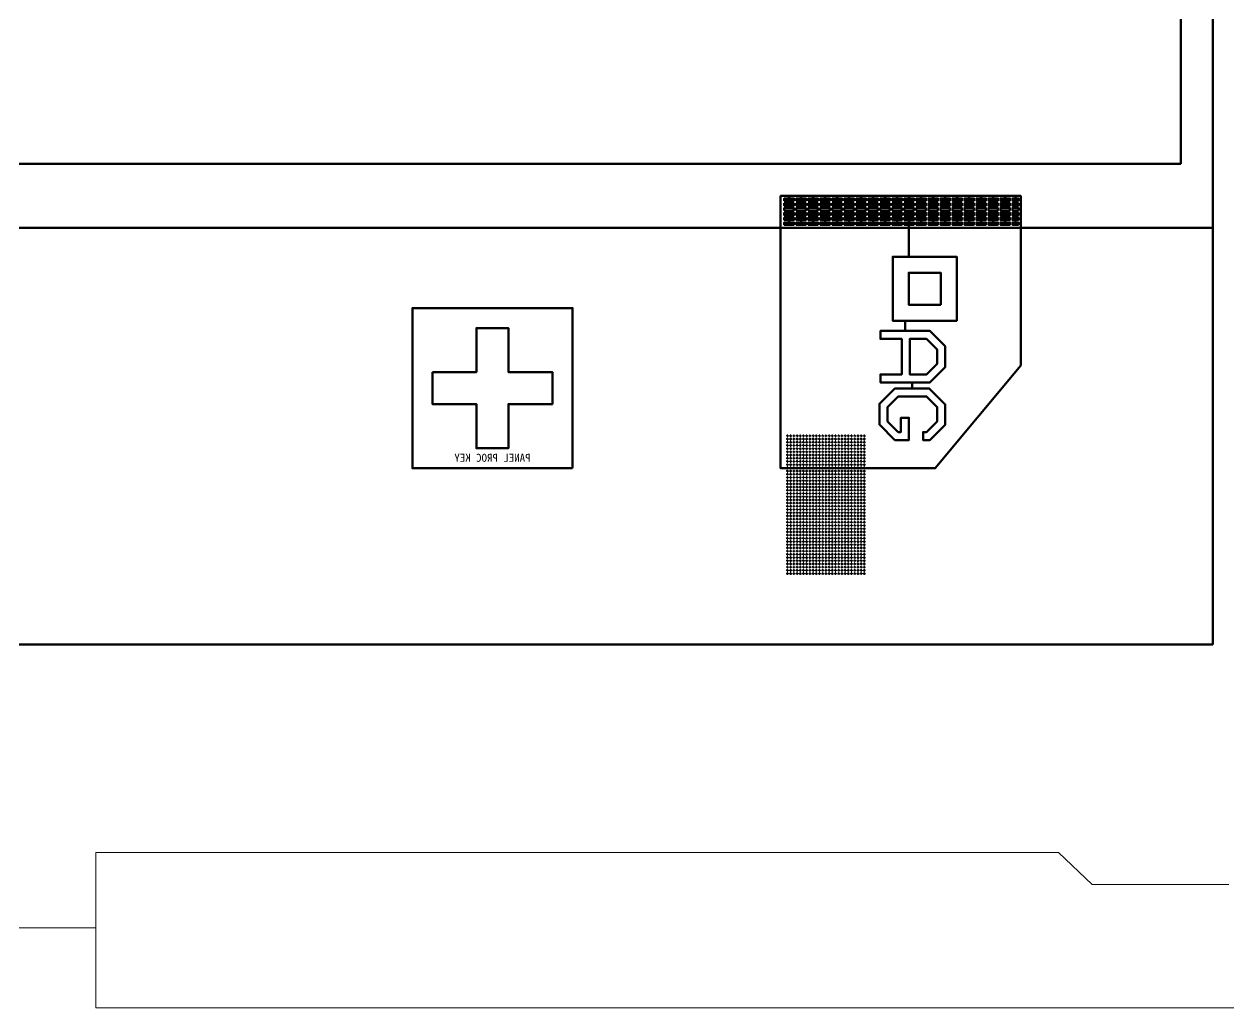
# Model space of a CAD drawing. Header units: inches. Extents: x 384 to 1427, y -468 to -47.
# Drawn here: x 505.66 to 513.19, y -354.88 to -348.73 of the extents above; entities that cross this region are included whole.
import ezdxf
from ezdxf.enums import TextEntityAlignment as Align

# ---------------------------------------------------------------- set-up
doc = ezdxf.new("R2010")
doc.units = ezdxf.units.IN
doc.header["$LTSCALE"] = 1.21
doc.header["$MEASUREMENT"] = 0
doc.layers.get('0').update_dxf_attribs({"linetype": 'CONTINUOUS'})
for name, color, linetype, lineweight in [('2ITO.drawing', 4, 'CONTINUOUS', 100), ('FPC', 40, 'CONTINUOUS', 20), ('GATE.drawing', 3, 'CONTINUOUS', 100), ('PVX.drawing', 8, 'CONTINUOUS', 100), ('TFT_line.drawing', 3, 'CONTINUOUS', 100)]:
    doc.layers.add(name, color=color, linetype=linetype, lineweight=lineweight)
doc.layers.add('标 注', color=3, linetype='CONTINUOUS')
doc.styles.get("Standard").update_dxf_attribs({"font": 'txt', "width": 0.8})

# ---------------------------------------------------------------- blocks, each defined once
blk = doc.blocks.new('mark_process')
at = {"layer": 'GATE.drawing', "color": 3, "linetype": 'Continuous', "lineweight": 100}
blk.add_lwpolyline([(0.875, 0.6), (0.6, 0.6), (0.6, 0.875), (0.4, 0.875), (0.4, 0.6), (0.125, 0.6), (0.125, 0.4), (0.4, 0.4), (0.4, 0.125), (0.6, 0.125), (0.6, 0.4), (0.875, 0.4)], close=True, dxfattribs=at)
at = {"layer": 'TFT_line.drawing', "color": 3, "linetype": 'Continuous', "lineweight": 100}
blk.add_lwpolyline([(0, 0), (1, 0), (1, 1), (0, 1)], close=True, dxfattribs=at)
blk.add_text('PANEL PROC KEY', height=0.05, dxfattribs=at).set_placement((0.5, 0.06497), align=Align.MIDDLE_CENTER)
blk = doc.blocks.new('pvx_hole_4x4')
at = {"layer": 'PVX.drawing', "color": 8, "linetype": 'Continuous', "lineweight": 100}
blk.add_lwpolyline([(0.0038, 0), (0.004, 0.0002), (0.004, 0.0038), (0.0038, 0.004), (0.0002, 0.004), (0, 0.0038), (0, 0.0002), (0.0002, 0)], close=True, dxfattribs=at)
blk = doc.blocks.new('ag_pad')
at = {"layer": '2ITO.drawing', "color": 4, "linetype": 'Continuous', "lineweight": 100}
blk.add_lwpolyline([(0, 0.64102), (0, 1.7), (1.5, 1.7), (1.5, 0), (0.53419, 0)], close=True, dxfattribs=at)
at = {"layer": 'GATE.drawing', "color": 3, "linetype": 'Continuous', "lineweight": 100}
for points in [[(0, 0.64102), (0.53419, 0), (1.5, 0), (1.5, 1.7), (1.44739, 1.7), (1.44739, 1.685), (1.47739, 1.685), (1.47739, 1.67), (1.44739, 1.67), (1.44739, 1.655), (1.47739, 1.655), (1.47739, 1.64), (1.44739, 1.64), (1.44739, 1.625), (1.47739, 1.625), (1.47739, 1.61), (1.44739, 1.61), (1.44739, 1.595), (1.47739, 1.595), (1.47739, 1.58), (1.44739, 1.58), (1.44739, 1.565), (1.47739, 1.565), (1.47739, 1.55), (1.44739, 1.55), (1.44739, 1.535), (1.47739, 1.535), (1.47739, 1.52), (1.41739, 1.52), (1.41739, 1.535), (1.44739, 1.535), (1.44739, 1.55), (1.41739, 1.55), (1.41739, 1.565), (1.44739, 1.565), (1.44739, 1.58), (1.41739, 1.58), (1.41739, 1.595), (1.44739, 1.595), (1.44739, 1.61), (1.41739, 1.61), (1.41739, 1.625), (1.44739, 1.625), (1.44739, 1.64), (1.41739, 1.64), (1.41739, 1.655), (1.44739, 1.655), (1.44739, 1.67), (1.41739, 1.67), (1.41739, 1.685), (1.44739, 1.685), (1.44739, 1.7), (1.37239, 1.7), (1.37239, 1.685), (1.40239, 1.685), (1.40239, 1.67), (1.37239, 1.67), (1.37239, 1.655), (1.40239, 1.655), (1.40239, 1.64), (1.37239, 1.64), (1.37239, 1.625), (1.40239, 1.625), (1.40239, 1.61), (1.37239, 1.61), (1.37239, 1.595), (1.40239, 1.595), (1.40239, 1.58), (1.37239, 1.58), (1.37239, 1.565), (1.40239, 1.565), (1.40239, 1.55), (1.37239, 1.55), (1.37239, 1.535), (1.40239, 1.535), (1.40239, 1.52), (1.34239, 1.52), (1.34239, 1.535), (1.37239, 1.535), (1.37239, 1.55), (1.34239, 1.55), (1.34239, 1.565), (1.37239, 1.565), (1.37239, 1.58), (1.34239, 1.58), (1.34239, 1.595), (1.37239, 1.595), (1.37239, 1.61), (1.34239, 1.61), (1.34239, 1.625), (1.37239, 1.625), (1.37239, 1.64), (1.34239, 1.64), (1.34239, 1.655), (1.37239, 1.655), (1.37239, 1.67), (1.34239, 1.67), (1.34239, 1.685), (1.37239, 1.685), (1.37239, 1.7), (1.29739, 1.7), (1.29739, 1.685), (1.32739, 1.685), (1.32739, 1.67), (1.29739, 1.67), (1.29739, 1.655), (1.32739, 1.655), (1.32739, 1.64), (1.29739, 1.64), (1.29739, 1.625), (1.32739, 1.625), (1.32739, 1.61), (1.29739, 1.61), (1.29739, 1.595), (1.32739, 1.595), (1.32739, 1.58), (1.29739, 1.58), (1.29739, 1.565), (1.32739, 1.565), (1.32739, 1.55), (1.29739, 1.55), (1.29739, 1.535), (1.32739, 1.535), (1.32739, 1.52), (1.26739, 1.52), (1.26739, 1.535), (1.29739, 1.535), (1.29739, 1.55), (1.26739, 1.55), (1.26739, 1.565), (1.29739, 1.565), (1.29739, 1.58), (1.26739, 1.58), (1.26739, 1.595), (1.29739, 1.595), (1.29739, 1.61), (1.26739, 1.61), (1.26739, 1.625), (1.29739, 1.625), (1.29739, 1.64), (1.26739, 1.64), (1.26739, 1.655), (1.29739, 1.655), (1.29739, 1.67), (1.26739, 1.67), (1.26739, 1.685), (1.29739, 1.685), (1.29739, 1.7), (1.22239, 1.7), (1.22239, 1.685), (1.25239, 1.685), (1.25239, 1.67), (1.22239, 1.67), (1.22239, 1.655), (1.25239, 1.655), (1.25239, 1.64), (1.22239, 1.64), (1.22239, 1.625), (1.25239, 1.625), (1.25239, 1.61), (1.22239, 1.61), (1.22239, 1.595), (1.25239, 1.595), (1.25239, 1.58), (1.22239, 1.58), (1.22239, 1.565), (1.25239, 1.565), (1.25239, 1.55), (1.22239, 1.55), (1.22239, 1.535), (1.25239, 1.535), (1.25239, 1.52), (1.19239, 1.52), (1.19239, 1.535), (1.22239, 1.535), (1.22239, 1.55), (1.19239, 1.55), (1.19239, 1.565), (1.22239, 1.565), (1.22239, 1.58), (1.19239, 1.58), (1.19239, 1.595), (1.22239, 1.595), (1.22239, 1.61), (1.19239, 1.61), (1.19239, 1.625), (1.22239, 1.625), (1.22239, 1.64), (1.19239, 1.64), (1.19239, 1.655), (1.22239, 1.655), (1.22239, 1.67), (1.19239, 1.67), (1.19239, 1.685), (1.22239, 1.685), (1.22239, 1.7), (1.14739, 1.7), (1.14739, 1.685), (1.17739, 1.685), (1.17739, 1.67), (1.14739, 1.67), (1.14739, 1.655), (1.17739, 1.655), (1.17739, 1.64), (1.14739, 1.64), (1.14739, 1.625), (1.17739, 1.625), (1.17739, 1.61), (1.14739, 1.61), (1.14739, 1.595), (1.17739, 1.595), (1.17739, 1.58), (1.14739, 1.58), (1.14739, 1.565), (1.17739, 1.565), (1.17739, 1.55), (1.14739, 1.55), (1.14739, 1.535), (1.17739, 1.535), (1.17739, 1.52), (1.11739, 1.52), (1.11739, 1.535), (1.14739, 1.535), (1.14739, 1.55), (1.11739, 1.55), (1.11739, 1.565), (1.14739, 1.565), (1.14739, 1.58), (1.11739, 1.58), (1.11739, 1.595), (1.14739, 1.595), (1.14739, 1.61), (1.11739, 1.61), (1.11739, 1.625), (1.14739, 1.625), (1.14739, 1.64), (1.11739, 1.64), (1.11739, 1.655), (1.14739, 1.655), (1.14739, 1.67), (1.11739, 1.67), (1.11739, 1.685), (1.14739, 1.685), (1.14739, 1.7), (1.07239, 1.7), (1.07239, 1.685), (1.10239, 1.685), (1.10239, 1.67), (1.07239, 1.67), (1.07239, 1.655), (1.10239, 1.655), (1.10239, 1.64), (1.07239, 1.64), (1.07239, 1.625), (1.10239, 1.625), (1.10239, 1.61), (1.07239, 1.61), (1.07239, 1.595), (1.10239, 1.595), (1.10239, 1.58), (1.07239, 1.58), (1.07239, 1.565), (1.10239, 1.565), (1.10239, 1.55), (1.07239, 1.55), (1.07239, 1.535), (1.10239, 1.535), (1.10239, 1.52), (1.04239, 1.52), (1.04239, 1.535), (1.07239, 1.535), (1.07239, 1.55), (1.04239, 1.55), (1.04239, 1.565), (1.07239, 1.565), (1.07239, 1.58), (1.04239, 1.58), (1.04239, 1.595), (1.07239, 1.595), (1.07239, 1.61), (1.04239, 1.61), (1.04239, 1.625), (1.07239, 1.625), (1.07239, 1.64), (1.04239, 1.64), (1.04239, 1.655), (1.07239, 1.655), (1.07239, 1.67), (1.04239, 1.67), (1.04239, 1.685), (1.07239, 1.685), (1.07239, 1.7), (0.99739, 1.7), (0.99739, 1.685), (1.02739, 1.685), (1.02739, 1.67), (0.99739, 1.67), (0.99739, 1.655), (1.02739, 1.655), (1.02739, 1.64), (0.99739, 1.64), (0.99739, 1.625), (1.02739, 1.625), (1.02739, 1.61), (0.99739, 1.61), (0.99739, 1.595), (1.02739, 1.595), (1.02739, 1.58), (0.99739, 1.58), (0.99739, 1.565), (1.02739, 1.565), (1.02739, 1.55), (0.99739, 1.55), (0.99739, 1.535), (1.02739, 1.535), (1.02739, 1.52), (0.96739, 1.52), (0.96739, 1.535), (0.99739, 1.535), (0.99739, 1.55), (0.96739, 1.55), (0.96739, 1.565), (0.99739, 1.565), (0.99739, 1.58), (0.96739, 1.58), (0.96739, 1.595), (0.99739, 1.595), (0.99739, 1.61), (0.96739, 1.61), (0.96739, 1.625), (0.99739, 1.625), (0.99739, 1.64), (0.96739, 1.64), (0.96739, 1.655), (0.99739, 1.655), (0.99739, 1.67), (0.96739, 1.67), (0.96739, 1.685), (0.99739, 1.685), (0.99739, 1.7), (0.92239, 1.7), (0.92239, 1.685), (0.95239, 1.685), (0.95239, 1.67), (0.92239, 1.67), (0.92239, 1.655), (0.95239, 1.655), (0.95239, 1.64), (0.92239, 1.64), (0.92239, 1.625), (0.95239, 1.625), (0.95239, 1.61), (0.92239, 1.61), (0.92239, 1.595), (0.95239, 1.595), (0.95239, 1.58), (0.92239, 1.58), (0.92239, 1.565), (0.95239, 1.565), (0.95239, 1.55), (0.92239, 1.55), (0.92239, 1.535), (0.95239, 1.535), (0.95239, 1.52), (0.89239, 1.52), (0.89239, 1.535), (0.92239, 1.535), (0.92239, 1.55), (0.89239, 1.55), (0.89239, 1.565), (0.92239, 1.565), (0.92239, 1.58), (0.89239, 1.58), (0.89239, 1.595), (0.92239, 1.595), (0.92239, 1.61), (0.89239, 1.61), (0.89239, 1.625), (0.92239, 1.625), (0.92239, 1.64), (0.89239, 1.64), (0.89239, 1.655), (0.92239, 1.655), (0.92239, 1.67), (0.89239, 1.67), (0.89239, 1.685), (0.92239, 1.685), (0.92239, 1.7), (0.84739, 1.7), (0.84739, 1.685), (0.87739, 1.685), (0.87739, 1.67), (0.84739, 1.67), (0.84739, 1.655), (0.87739, 1.655), (0.87739, 1.64), (0.84739, 1.64), (0.84739, 1.625), (0.87739, 1.625), (0.87739, 1.61), (0.84739, 1.61), (0.84739, 1.595), (0.87739, 1.595), (0.87739, 1.58), (0.84739, 1.58), (0.84739, 1.565), (0.87739, 1.565), (0.87739, 1.55), (0.84739, 1.55), (0.84739, 1.535), (0.87739, 1.535), (0.87739, 1.52), (0.81739, 1.52), (0.81739, 1.535), (0.84739, 1.535), (0.84739, 1.55), (0.81739, 1.55), (0.81739, 1.565), (0.84739, 1.565), (0.84739, 1.58), (0.81739, 1.58), (0.81739, 1.595), (0.84739, 1.595), (0.84739, 1.61), (0.81739, 1.61), (0.81739, 1.625), (0.84739, 1.625), (0.84739, 1.64), (0.81739, 1.64), (0.81739, 1.655), (0.84739, 1.655), (0.84739, 1.67), (0.81739, 1.67), (0.81739, 1.685), (0.84739, 1.685), (0.84739, 1.7), (0.77239, 1.7), (0.77239, 1.685), (0.80239, 1.685), (0.80239, 1.67), (0.77239, 1.67), (0.77239, 1.655), (0.80239, 1.655), (0.80239, 1.64), (0.77239, 1.64), (0.77239, 1.625), (0.80239, 1.625), (0.80239, 1.61), (0.77239, 1.61), (0.77239, 1.595), (0.80239, 1.595), (0.80239, 1.58), (0.77239, 1.58), (0.77239, 1.565), (0.80239, 1.565), (0.80239, 1.55), (0.77239, 1.55), (0.77239, 1.535), (0.80239, 1.535), (0.80239, 1.52), (0.74239, 1.52), (0.74239, 1.535), (0.77239, 1.535), (0.77239, 1.55), (0.74239, 1.55), (0.74239, 1.565), (0.77239, 1.565), (0.77239, 1.58), (0.74239, 1.58), (0.74239, 1.595), (0.77239, 1.595), (0.77239, 1.61), (0.74239, 1.61), (0.74239, 1.625), (0.77239, 1.625), (0.77239, 1.64), (0.74239, 1.64), (0.74239, 1.655), (0.77239, 1.655), (0.77239, 1.67), (0.74239, 1.67), (0.74239, 1.685), (0.77239, 1.685), (0.77239, 1.7), (0.69739, 1.7), (0.69739, 1.685), (0.72739, 1.685), (0.72739, 1.67), (0.69739, 1.67), (0.69739, 1.655), (0.72739, 1.655), (0.72739, 1.64), (0.69739, 1.64), (0.69739, 1.625), (0.72739, 1.625), (0.72739, 1.61), (0.69739, 1.61), (0.69739, 1.595), (0.72739, 1.595), (0.72739, 1.58), (0.69739, 1.58), (0.69739, 1.565), (0.72739, 1.565), (0.72739, 1.55), (0.69739, 1.55), (0.69739, 1.535), (0.72739, 1.535), (0.72739, 1.52), (0.7, 1.52), (0.7, 1.32051), (0.8, 1.32051), (0.8, 0.92051), (0.7221, 0.92051), (0.7221, 0.85773), (0.8769, 0.85773), (0.8769, 0.80773), (0.74356, 0.80773), (0.74356, 0.58551), (0.8769, 0.58551), (0.8769, 0.53551), (0.67892, 0.53551), (0.67892, 0.49818), (0.78649, 0.49818), (0.88245, 0.40222), (0.88245, 0.27191), (0.78648, 0.17595), (0.69912, 0.17595), (0.69912, 0.31484), (0.74912, 0.31484), (0.74912, 0.22595), (0.76579, 0.22595), (0.83245, 0.29262), (0.83245, 0.38151), (0.76579, 0.44818), (0.58801, 0.44818), (0.52135, 0.38151), (0.52135, 0.29262), (0.58801, 0.22595), (0.61024, 0.22595), (0.61024, 0.17595), (0.56731, 0.17595), (0.47135, 0.2719), (0.47135, 0.39818), (0.57135, 0.49818), (0.67892, 0.49818), (0.67892, 0.53551), (0.5673, 0.53551), (0.47135, 0.63146), (0.47135, 0.76177), (0.56731, 0.85773), (0.7221, 0.85773), (0.7221, 0.92051), (0.4, 0.92051), (0.4, 1.32051), (0.7, 1.32051), (0.7, 1.52), (0.66739, 1.52), (0.66739, 1.535), (0.69739, 1.535), (0.69739, 1.55), (0.66739, 1.55), (0.66739, 1.565), (0.69739, 1.565), (0.69739, 1.58), (0.66739, 1.58), (0.66739, 1.595), (0.69739, 1.595), (0.69739, 1.61), (0.66739, 1.61), (0.66739, 1.625), (0.69739, 1.625), (0.69739, 1.64), (0.66739, 1.64), (0.66739, 1.655), (0.69739, 1.655), (0.69739, 1.67), (0.66739, 1.67), (0.66739, 1.685), (0.69739, 1.685), (0.69739, 1.7), (0.62239, 1.7), (0.62239, 1.685), (0.65239, 1.685), (0.65239, 1.67), (0.62239, 1.67), (0.62239, 1.655), (0.65239, 1.655), (0.65239, 1.64), (0.62239, 1.64), (0.62239, 1.625), (0.65239, 1.625), (0.65239, 1.61), (0.62239, 1.61), (0.62239, 1.595), (0.65239, 1.595), (0.65239, 1.58), (0.62239, 1.58), (0.62239, 1.565), (0.65239, 1.565), (0.65239, 1.55), (0.62239, 1.55), (0.62239, 1.535), (0.65239, 1.535), (0.65239, 1.52), (0.59239, 1.52), (0.59239, 1.535), (0.62239, 1.535), (0.62239, 1.55), (0.59239, 1.55), (0.59239, 1.565), (0.62239, 1.565), (0.62239, 1.58), (0.59239, 1.58), (0.59239, 1.595), (0.62239, 1.595), (0.62239, 1.61), (0.59239, 1.61), (0.59239, 1.625), (0.62239, 1.625), (0.62239, 1.64), (0.59239, 1.64), (0.59239, 1.655), (0.62239, 1.655), (0.62239, 1.67), (0.59239, 1.67), (0.59239, 1.685), (0.62239, 1.685), (0.62239, 1.7), (0.54739, 1.7), (0.54739, 1.685), (0.57739, 1.685), (0.57739, 1.67), (0.54739, 1.67), (0.54739, 1.655), (0.57739, 1.655), (0.57739, 1.64), (0.54739, 1.64), (0.54739, 1.625), (0.57739, 1.625), (0.57739, 1.61), (0.54739, 1.61), (0.54739, 1.595), (0.57739, 1.595), (0.57739, 1.58), (0.54739, 1.58), (0.54739, 1.565), (0.57739, 1.565), (0.57739, 1.55), (0.54739, 1.55), (0.54739, 1.535), (0.57739, 1.535), (0.57739, 1.52), (0.51739, 1.52), (0.51739, 1.535), (0.54739, 1.535), (0.54739, 1.55), (0.51739, 1.55), (0.51739, 1.565), (0.54739, 1.565), (0.54739, 1.58), (0.51739, 1.58), (0.51739, 1.595), (0.54739, 1.595), (0.54739, 1.61), (0.51739, 1.61), (0.51739, 1.625), (0.54739, 1.625), (0.54739, 1.64), (0.51739, 1.64), (0.51739, 1.655), (0.54739, 1.655), (0.54739, 1.67), (0.51739, 1.67), (0.51739, 1.685), (0.54739, 1.685), (0.54739, 1.7), (0.47239, 1.7), (0.47239, 1.685), (0.50239, 1.685), (0.50239, 1.67), (0.47239, 1.67), (0.47239, 1.655), (0.50239, 1.655), (0.50239, 1.64), (0.47239, 1.64), (0.47239, 1.625), (0.50239, 1.625), (0.50239, 1.61), (0.47239, 1.61), (0.47239, 1.595), (0.50239, 1.595), (0.50239, 1.58), (0.47239, 1.58), (0.47239, 1.565), (0.50239, 1.565), (0.50239, 1.55), (0.47239, 1.55), (0.47239, 1.535), (0.50239, 1.535), (0.50239, 1.52), (0.44239, 1.52), (0.44239, 1.535), (0.47239, 1.535), (0.47239, 1.55), (0.44239, 1.55), (0.44239, 1.565), (0.47239, 1.565), (0.47239, 1.58), (0.44239, 1.58), (0.44239, 1.595), (0.47239, 1.595), (0.47239, 1.61), (0.44239, 1.61), (0.44239, 1.625), (0.47239, 1.625), (0.47239, 1.64), (0.44239, 1.64), (0.44239, 1.655), (0.47239, 1.655), (0.47239, 1.67), (0.44239, 1.67), (0.44239, 1.685), (0.47239, 1.685), (0.47239, 1.7), (0.39739, 1.7), (0.39739, 1.685), (0.42739, 1.685), (0.42739, 1.67), (0.39739, 1.67), (0.39739, 1.655), (0.42739, 1.655), (0.42739, 1.64), (0.39739, 1.64), (0.39739, 1.625), (0.42739, 1.625), (0.42739, 1.61), (0.39739, 1.61), (0.39739, 1.595), (0.42739, 1.595), (0.42739, 1.58), (0.39739, 1.58), (0.39739, 1.565), (0.42739, 1.565), (0.42739, 1.55), (0.39739, 1.55), (0.39739, 1.535), (0.42739, 1.535), (0.42739, 1.52), (0.36739, 1.52), (0.36739, 1.535), (0.39739, 1.535), (0.39739, 1.55), (0.36739, 1.55), (0.36739, 1.565), (0.39739, 1.565), (0.39739, 1.58), (0.36739, 1.58), (0.36739, 1.595), (0.39739, 1.595), (0.39739, 1.61), (0.36739, 1.61), (0.36739, 1.625), (0.39739, 1.625), (0.39739, 1.64), (0.36739, 1.64), (0.36739, 1.655), (0.39739, 1.655), (0.39739, 1.67), (0.36739, 1.67), (0.36739, 1.685), (0.39739, 1.685), (0.39739, 1.7), (0.32239, 1.7), (0.32239, 1.685), (0.35239, 1.685), (0.35239, 1.67), (0.32239, 1.67), (0.32239, 1.655), (0.35239, 1.655), (0.35239, 1.64), (0.32239, 1.64), (0.32239, 1.625), (0.35239, 1.625), (0.35239, 1.61), (0.32239, 1.61), (0.32239, 1.595), (0.35239, 1.595), (0.35239, 1.58), (0.32239, 1.58), (0.32239, 1.565), (0.35239, 1.565), (0.35239, 1.55), (0.32239, 1.55), (0.32239, 1.535), (0.35239, 1.535), (0.35239, 1.52), (0.29239, 1.52), (0.29239, 1.535), (0.32239, 1.535), (0.32239, 1.55), (0.29239, 1.55), (0.29239, 1.565), (0.32239, 1.565), (0.32239, 1.58), (0.29239, 1.58), (0.29239, 1.595), (0.32239, 1.595), (0.32239, 1.61), (0.29239, 1.61), (0.29239, 1.625), (0.32239, 1.625), (0.32239, 1.64), (0.29239, 1.64), (0.29239, 1.655), (0.32239, 1.655), (0.32239, 1.67), (0.29239, 1.67), (0.29239, 1.685), (0.32239, 1.685), (0.32239, 1.7), (0.24739, 1.7), (0.24739, 1.685), (0.27739, 1.685), (0.27739, 1.67), (0.24739, 1.67), (0.24739, 1.655), (0.27739, 1.655), (0.27739, 1.64), (0.24739, 1.64), (0.24739, 1.625), (0.27739, 1.625), (0.27739, 1.61), (0.24739, 1.61), (0.24739, 1.595), (0.27739, 1.595), (0.27739, 1.58), (0.24739, 1.58), (0.24739, 1.565), (0.27739, 1.565), (0.27739, 1.55), (0.24739, 1.55), (0.24739, 1.535), (0.27739, 1.535), (0.27739, 1.52), (0.21739, 1.52), (0.21739, 1.535), (0.24739, 1.535), (0.24739, 1.55), (0.21739, 1.55), (0.21739, 1.565), (0.24739, 1.565), (0.24739, 1.58), (0.21739, 1.58), (0.21739, 1.595), (0.24739, 1.595), (0.24739, 1.61), (0.21739, 1.61), (0.21739, 1.625), (0.24739, 1.625), (0.24739, 1.64), (0.21739, 1.64), (0.21739, 1.655), (0.24739, 1.655), (0.24739, 1.67), (0.21739, 1.67), (0.21739, 1.685), (0.24739, 1.685), (0.24739, 1.7), (0.17239, 1.7), (0.17239, 1.685), (0.20239, 1.685), (0.20239, 1.67), (0.17239, 1.67), (0.17239, 1.655), (0.20239, 1.655), (0.20239, 1.64), (0.17239, 1.64), (0.17239, 1.625), (0.20239, 1.625), (0.20239, 1.61), (0.17239, 1.61), (0.17239, 1.595), (0.20239, 1.595), (0.20239, 1.58), (0.17239, 1.58), (0.17239, 1.565), (0.20239, 1.565), (0.20239, 1.55), (0.17239, 1.55), (0.17239, 1.535), (0.20239, 1.535), (0.20239, 1.52), (0.14239, 1.52), (0.14239, 1.535), (0.17239, 1.535), (0.17239, 1.55), (0.14239, 1.55), (0.14239, 1.565), (0.17239, 1.565), (0.17239, 1.58), (0.14239, 1.58), (0.14239, 1.595), (0.17239, 1.595), (0.17239, 1.61), (0.14239, 1.61), (0.14239, 1.625), (0.17239, 1.625), (0.17239, 1.64), (0.14239, 1.64), (0.14239, 1.655), (0.17239, 1.655), (0.17239, 1.67), (0.14239, 1.67), (0.14239, 1.685), (0.17239, 1.685), (0.17239, 1.7), (0.09739, 1.7), (0.09739, 1.685), (0.12739, 1.685), (0.12739, 1.67), (0.09739, 1.67), (0.09739, 1.655), (0.12739, 1.655), (0.12739, 1.64), (0.09739, 1.64), (0.09739, 1.625), (0.12739, 1.625), (0.12739, 1.61), (0.09739, 1.61), (0.09739, 1.595), (0.12739, 1.595), (0.12739, 1.58), (0.09739, 1.58), (0.09739, 1.565), (0.12739, 1.565), (0.12739, 1.55), (0.09739, 1.55), (0.09739, 1.535), (0.12739, 1.535), (0.12739, 1.52), (0.06739, 1.52), (0.06739, 1.535), (0.09739, 1.535), (0.09739, 1.55), (0.06739, 1.55), (0.06739, 1.565), (0.09739, 1.565), (0.09739, 1.58), (0.06739, 1.58), (0.06739, 1.595), (0.09739, 1.595), (0.09739, 1.61), (0.06739, 1.61), (0.06739, 1.625), (0.09739, 1.625), (0.09739, 1.64), (0.06739, 1.64), (0.06739, 1.655), (0.09739, 1.655), (0.09739, 1.67), (0.06739, 1.67), (0.06739, 1.685), (0.09739, 1.685), (0.09739, 1.7), (0.03369, 1.7), (0.03369, 1.685), (0.05239, 1.685), (0.05239, 1.67), (0.03369, 1.67), (0.03369, 1.655), (0.05239, 1.655), (0.05239, 1.64), (0.03369, 1.64), (0.03369, 1.625), (0.05239, 1.625), (0.05239, 1.61), (0.03369, 1.61), (0.03369, 1.595), (0.05239, 1.595), (0.05239, 1.58), (0.03369, 1.58), (0.03369, 1.565), (0.05239, 1.565), (0.05239, 1.55), (0.03369, 1.55), (0.03369, 1.535), (0.05239, 1.535), (0.05239, 1.52), (0.015, 1.52), (0.015, 1.535), (0.03369, 1.535), (0.03369, 1.55), (0.015, 1.55), (0.015, 1.565), (0.03369, 1.565), (0.03369, 1.58), (0.015, 1.58), (0.015, 1.595), (0.03369, 1.595), (0.03369, 1.61), (0.015, 1.61), (0.015, 1.625), (0.03369, 1.625), (0.03369, 1.64), (0.015, 1.64), (0.015, 1.655), (0.03369, 1.655), (0.03369, 1.67), (0.015, 1.67), (0.015, 1.685), (0.03369, 1.685), (0.03369, 1.7), (0, 1.7)], [(0.5, 1.02051), (0.7, 1.02051), (0.7, 1.22051), (0.5, 1.22051)], [(0.58801, 0.80773), (0.52135, 0.74106), (0.52135, 0.65217), (0.58801, 0.58551), (0.69356, 0.58551), (0.69356, 0.80773)]]:
    blk.add_lwpolyline(points, close=True, dxfattribs=at)
at = {"color": 1, "linetype": 'Continuous', "lineweight": 100, "row_count": 44, "column_count": 25, "row_spacing": 0.02, "column_spacing": 0.02}
blk.add_blockref('pvx_hole_4x4', (0.97547, 0.2), dxfattribs=at)
blk = doc.blocks.new('zw$7216')
at = {"layer": '2ITO.drawing', "linetype": 'Continuous', "lineweight": 100}
for points in [[(-28.98, -48.2), (28.98, -48.2), (28.98, 47.7), (-28.98, 47.7)], [(-28.98, -50.8), (28.98, -50.8), (28.98, 47.7), (-28.98, 47.7)]]:
    blk.add_lwpolyline(points, close=True, dxfattribs=at)
at = {"layer": '2ITO.drawing', "color": 6}
blk.add_lwpolyline([(-28.78, 47.5), (28.78, 47.5), (28.78, -47.8), (-28.78, -47.8)], close=True, dxfattribs=at)
at = {"layer": '2ITO.drawing', "linetype": 'Continuous', "lineweight": 100, "xscale": -1}
for name, p in [('ag_pad', (27.78, -49.7)), ('mark_process', (24.98, -49.7))]:
    blk.add_blockref(name, p, dxfattribs=at)

msp = doc.modelspace()

# ---------------------------------------------------------------- linework, layer by layer
at = {"layer": 'FPC', "color": 0, "lineweight": 5}
for p, q in [((512.3346, -354.1059), (512.125, -353.9059)), ((512.3346, -354.1059), (513.1886, -354.1059)), ((462.1061, -354.3759), (506.1112, -354.3759)), ((506.1112, -354.8759), (513.9587, -354.8759))]:
    msp.add_line(p, q, dxfattribs=at)
msp.add_lwpolyline([(512.125, -353.9059), (506.1112, -353.9059), (506.1112, -354.8759)], dxfattribs=at)

# ---------------------------------------------------------------- block references
at = {"layer": '标 注', "color": 5}
msp.add_blockref('zw$7216', (484.1086, -301.8059), dxfattribs=at)

doc.saveas('drawing.dxf')
